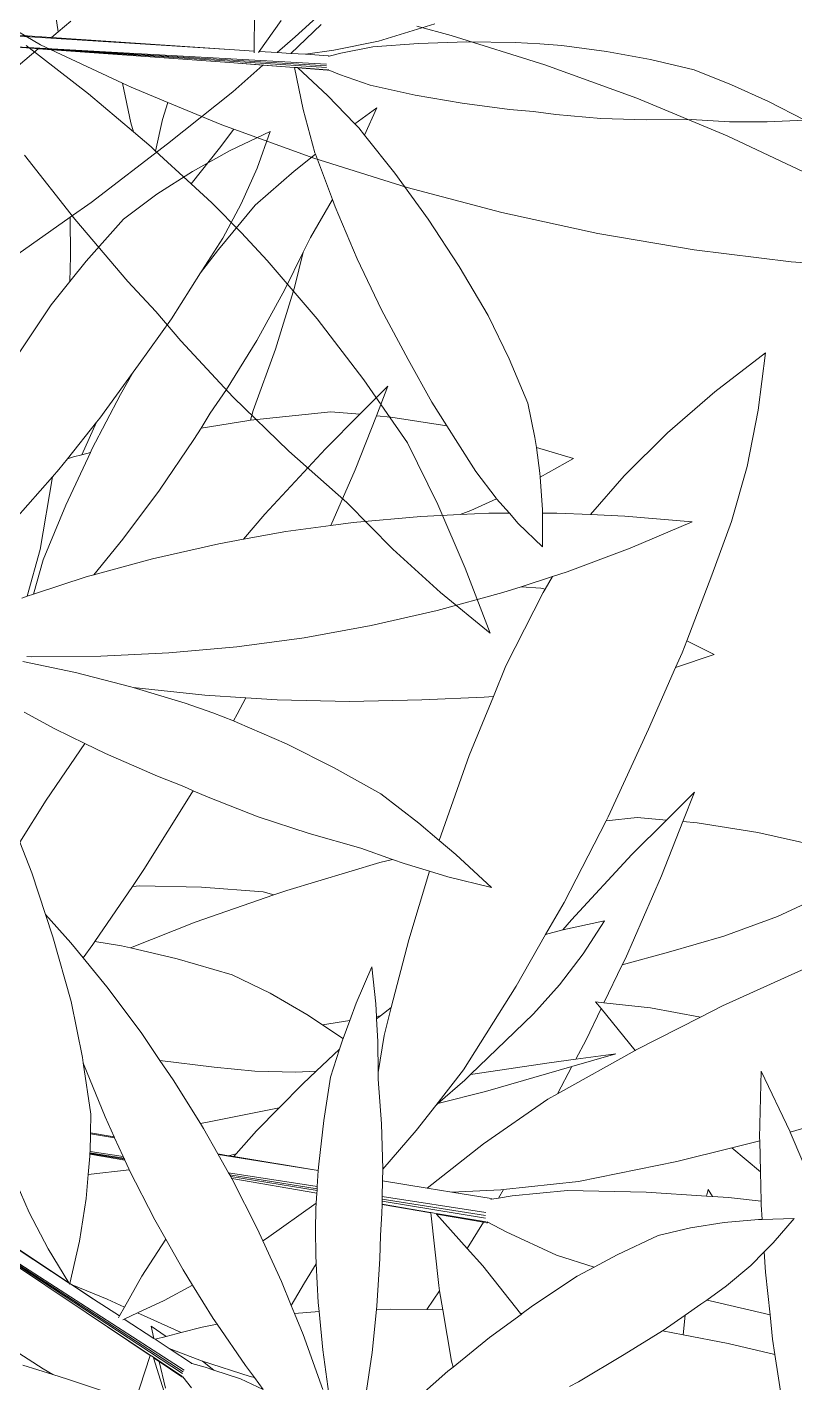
# Model space of a CAD drawing. Header units: millimetres. Extents: x 18 to 174501, y 22 to 24571.
# Drawn here: x 22317.3 to 22472.4, y 15191.6 to 15465.7 of the extents above; entities that cross this region are included whole.
import ezdxf

# ---------------------------------------------------------------- set-up
doc = ezdxf.new("R2010")
doc.units = ezdxf.units.MM
doc.header["$MEASUREMENT"] = 0
doc.layers.add('Edges', color=7, linetype='Continuous', lineweight=18)

# ---------------------------------------------------------------- blocks, each defined once
blk = doc.blocks.new('BAMBOOPLAN')
at = {"layer": 'Edges'}
for p, q in [((1.2034, 9.3718), (1.0746, 9.3583)), ((1.3194, 9.3659), (1.2034, 9.3718)), ((1.436, 9.3548), (1.3194, 9.3659)), ((0.9466, 9.3391), (0.819, 9.3129)), ((1.0746, 9.3583), (0.9466, 9.3391)), ((1.5527, 9.3384), (1.436, 9.3548)), ((1.5527, 9.3384), (1.452, 9.2982)), ((0.7574, 9.2975), (0.6888, 9.2777)), ((0.819, 9.3129), (0.7574, 9.2975)), ((1.452, 9.2982), (1.3485, 9.2631)), ((0.4519, 9.2531), (0.315, 9.153)), ((0.6888, 9.2777), (0.5566, 9.2336)), ((1.3485, 9.2631), (1.2424, 9.2332)), ((0.1626, 9.2308), (0.083, 9.0857)), ((0.5566, 9.2336), (0.4265, 9.1843)), ((1.2424, 9.2332), (1.1192, 9.1895)), ((0.4265, 9.1843), (0.3045, 9.1314)), ((1.1192, 9.1895), (0.994, 9.1509)), ((0.1429, 9.1441), (0.0874, 9.0366)), ((0.315, 9.153), (0.2014, 9.0857)), ((0.3045, 9.1314), (0.2234, 9.0843)), ((0.994, 9.1509), (0.8677, 9.1193)), ((-0.0514, 9.1155), (-0.0148, 9.0084)), ((0.03, 9.1172), (-0.001, 9.0122)), ((0.7368, 9.0896), (0.6014, 9.0619)), ((0.8039, 9.1062), (0.7368, 9.0896)), ((0.8677, 9.1193), (0.8039, 9.1062)), ((-0.6595, 9.0526), (-0.5682, 8.876)), ((0.083, 9.0857), (0.0492, 9.0261)), ((0.1281, 9.0478), (0.0874, 9.0366)), ((0.2014, 9.0857), (0.1281, 9.0478)), ((0.1926, 9.0656), (0.1281, 9.0478)), ((0.1926, 9.0656), (0.1941, 9.0647)), ((0.1941, 9.0647), (0.193, 9.064)), ((0.2234, 9.0843), (0.1941, 9.0647)), ((0.6014, 9.0619), (0.4653, 9.0398)), ((-0.9698, 8.7108), (0.1946, 9.0406)), ((-0.7086, 8.7835), (0.1962, 9.0357)), ((-0.6251, 8.8063), (0.198, 9.0314)), ((-0.001, 9.0122), (-0.0021, 9.0086)), ((0.0492, 9.0261), (-0.001, 9.0122)), ((0.0874, 9.0366), (0.0492, 9.0261)), ((0.2014, 9.0259), (0.1188, 9.0039)), ((0.2027, 9.025), (0.12, 9.0034)), ((0.2027, 9.025), (0.2038, 9.0256)), ((0.2044, 9.0269), (0.203, 9.027)), ((0.2038, 9.0256), (0.2044, 9.0269)), ((0.2394, 9.0247), (0.2044, 9.0269)), ((0.3332, 9.0245), (0.2394, 9.0247)), ((0.4653, 9.0398), (0.3332, 9.0245)), ((-0.0836, 8.9895), (-0.9474, 8.7514)), ((-0.0836, 8.9895), (-0.581, 8.8546)), ((-0.0148, 9.0084), (-0.0836, 8.9895)), ((0.1097, 9.0015), (-0.0715, 8.9534)), ((0.0219, 8.9778), (-0.0715, 8.9534)), ((0.0219, 8.9778), (-0.0353, 8.8766)), ((-0.0148, 9.0084), (-0.0131, 9.0034)), ((0.1101, 9.0008), (0.0219, 8.9778)), ((0.1188, 9.0039), (0.1097, 9.0015)), ((0.1101, 9.0008), (0.1097, 9.0015)), ((0.1733, 8.8951), (0.1101, 9.0008)), ((0.12, 9.0034), (0.1188, 9.0039)), ((0.2272, 8.9561), (0.12, 9.0034)), ((-0.0715, 8.9534), (-0.6068, 8.8112)), ((0.3285, 8.9043), (0.2272, 8.9561)), ((0.3732, 8.9687), (0.3285, 8.9043)), ((0.3732, 8.9687), (0.3657, 8.8824)), ((-0.544, 8.9167), (-0.5682, 8.876)), ((0.2463, 8.7874), (0.1733, 8.8951)), ((0.343, 8.8969), (0.3285, 8.9043)), ((0.3657, 8.8824), (0.343, 8.8969)), ((-0.581, 8.8546), (-0.6353, 8.8398)), ((-0.5682, 8.876), (-0.581, 8.8546)), ((-0.0353, 8.8766), (-0.1643, 8.6737)), ((0.4837, 8.8069), (0.3657, 8.8824)), ((-0.6353, 8.8398), (-0.9459, 8.7556)), ((-0.7152, 8.8188), (-0.6353, 8.8398)), ((-0.7086, 8.7835), (-0.6251, 8.8063)), ((-0.6068, 8.8112), (-0.6874, 8.6758)), ((-0.6068, 8.8112), (-0.6251, 8.8063)), ((0.1038, 8.804), (0.0132, 8.7145)), ((0.1038, 8.804), (0.103, 8.6912)), ((0.249, 8.7842), (0.2069, 8.7176)), ((0.249, 8.7842), (0.2463, 8.7874)), ((0.3385, 8.6763), (0.249, 8.7842)), ((0.6179, 8.7129), (0.4837, 8.8069)), ((0.0132, 8.7145), (-0.0699, 8.6216)), ((0.2069, 8.7176), (0.1331, 8.5882)), ((0.7477, 8.6128), (0.6179, 8.7129)), ((-0.1643, 8.6737), (-0.3174, 8.4407)), ((0.103, 8.6912), (0.0935, 8.5792)), ((0.3385, 8.6763), (0.3144, 8.5527)), ((0.3529, 8.6589), (0.3385, 8.6763)), ((0.462, 8.538), (0.3529, 8.6589)), ((1.6644, 8.6657), (1.5629, 8.512)), ((1.6644, 8.6657), (1.6992, 8.5026)), ((-0.0699, 8.6216), (-0.1455, 8.5255)), ((0.1331, 8.5882), (0.0742, 8.433)), ((0.0935, 8.5792), (0.0755, 8.4682)), ((0.873, 8.5069), (0.7477, 8.6128)), ((0.3144, 8.5527), (0.3084, 8.5058)), ((-0.1455, 8.5255), (-0.2132, 8.4266)), ((0.3084, 8.5058), (0.2932, 8.3864)), ((0.3084, 8.5058), (0.3176, 8.4008)), ((0.5765, 8.422), (0.462, 8.538)), ((0.9709, 8.4085), (0.873, 8.5069)), ((1.5629, 8.512), (1.473, 8.3555)), ((1.6992, 8.5026), (1.7214, 8.3383)), ((0.0755, 8.4682), (0.049, 8.3586)), ((-0.3174, 8.4407), (-0.3604, 8.3814)), ((-0.2132, 8.4266), (-0.2758, 8.2767)), ((0.0742, 8.433), (0.0474, 8.3518)), ((0.6962, 8.3112), (0.5765, 8.422)), ((0.2932, 8.3864), (0.265, 8.2209)), ((0.3176, 8.4008), (0.3242, 8.214)), ((1.0637, 8.3049), (0.9709, 8.4085)), ((-0.3604, 8.3814), (-0.4808, 8.215)), ((-0.3604, 8.3814), (-0.3228, 8.2755)), ((0.0474, 8.3518), (0.011, 8.1994)), ((0.049, 8.3586), (0.0474, 8.3518)), ((1.473, 8.3555), (1.3952, 8.1964)), ((0.8009, 8.2173), (0.6962, 8.3112)), ((1.1156, 8.2173), (1.0637, 8.3049)), ((1.7214, 8.3383), (1.7309, 8.1733)), ((-0.3228, 8.2755), (-0.3014, 8.2051)), ((-0.2758, 8.2767), (-0.3014, 8.2051)), ((-0.3014, 8.2051), (-0.3303, 8.1241)), ((0.011, 8.1994), (-0.0353, 8.0422)), ((0.265, 8.2209), (0.2282, 8.0581)), ((0.3242, 8.214), (0.3209, 8.0255)), ((0.666, 8.2188), (0.616, 8.116)), ((0.666, 8.2188), (0.6622, 8.1275)), ((0.8642, 8.166), (0.8009, 8.2173)), ((1.1287, 8.1914), (1.1156, 8.2173)), ((1.2406, 8.1966), (1.1287, 8.1914)), ((1.1622, 8.1248), (1.1287, 8.1914)), ((1.2406, 8.1966), (1.1668, 8.1142)), ((1.3952, 8.1964), (1.3392, 8.0592)), ((0.8642, 8.166), (0.7027, 8.1375)), ((0.9102, 8.1289), (0.8642, 8.166)), ((1.7309, 8.1733), (1.7278, 8.0078)), ((-0.3303, 8.1241), (-0.3778, 7.9393)), ((0.616, 8.116), (0.5338, 8.0957)), ((0.616, 8.116), (0.5543, 7.9894)), ((0.6622, 8.1275), (0.6551, 7.9595)), ((0.7027, 8.1375), (0.6622, 8.1275)), ((0.9862, 8.069), (0.9102, 8.1289)), ((1.1668, 8.1142), (1.1622, 8.1248)), ((1.2035, 8.0276), (1.1668, 8.1142)), ((1.6242, 8.135), (1.4345, 8.0876)), ((1.6242, 8.135), (1.4801, 8.0048)), ((0.5338, 8.0957), (0.3223, 7.9966)), ((1.0665, 8.0151), (0.9862, 8.069)), ((1.4345, 8.0876), (1.3392, 8.0592)), ((-0.0353, 8.0422), (-0.0428, 8.0175)), ((0.2282, 8.0581), (0.2063, 7.9776)), ((1.2466, 8.0317), (1.2069, 8.0179)), ((1.3392, 8.0592), (1.2466, 8.0317)), ((-0.0428, 8.0175), (-0.0907, 7.8605)), ((-0.0428, 8.0175), (-0.0565, 7.9448)), ((0.3185, 7.9948), (0.1951, 7.9288)), ((0.3223, 7.9966), (0.3185, 7.9948)), ((0.3209, 8.0255), (0.3223, 7.9966)), ((1.0684, 8.014), (1.0096, 7.9576)), ((1.0684, 8.014), (1.0665, 8.0151)), ((1.1169, 7.9866), (1.0684, 8.014)), ((1.2069, 8.0179), (1.2035, 8.0276)), ((1.2393, 7.926), (1.2069, 8.0179)), ((1.4801, 8.0048), (1.3298, 7.8808)), ((1.7278, 8.0078), (1.7214, 7.8051)), ((0.2063, 7.9776), (0.1951, 7.9288)), ((0.5543, 7.9894), (0.4507, 7.7541)), ((0.6551, 7.9595), (0.6412, 7.7848)), ((1.0612, 7.9673), (0.9842, 7.9368)), ((1.0096, 7.9576), (0.9842, 7.9368)), ((1.1169, 7.9866), (1.0612, 7.9673)), ((1.1509, 7.9674), (1.1169, 7.9866)), ((1.2393, 7.926), (1.1509, 7.9674)), ((-0.0565, 7.9448), (-0.0825, 7.7681)), ((0.1951, 7.9288), (0.1865, 7.8912)), ((0.9842, 7.9368), (0.8786, 7.8948)), ((0.1865, 7.8912), (0.1399, 7.7202)), ((0.8786, 7.8948), (0.6993, 7.8142)), ((1.3298, 7.8808), (1.2942, 7.854)), ((-0.0956, 7.8465), (-0.1408, 7.7192)), ((-0.0956, 7.8465), (-0.1052, 7.7437)), ((-0.0907, 7.8605), (-0.0956, 7.8465)), ((1.2942, 7.854), (1.2185, 7.797)), ((1.2942, 7.854), (1.2861, 7.8127)), ((0.6993, 7.8142), (0.6412, 7.7848)), ((1.2185, 7.797), (1.1737, 7.7634)), ((1.2734, 7.8118), (1.2185, 7.797)), ((1.284, 7.8019), (1.2511, 7.5668)), ((1.2861, 7.8127), (1.2734, 7.8118)), ((1.2861, 7.8127), (1.284, 7.8019)), ((1.7214, 7.8051), (1.7202, 7.7677)), ((1.8086, 7.7938), (1.7214, 7.8051)), ((-0.0836, 7.7574), (-0.1053, 7.7433)), ((-0.0836, 7.7574), (-0.1012, 7.5908)), ((-0.0825, 7.7681), (-0.0836, 7.7574)), ((0.6412, 7.7848), (0.5238, 7.7257)), ((1.1737, 7.7634), (1.0121, 7.6528)), ((1.8086, 7.7938), (1.7163, 7.7215)), ((1.7202, 7.7677), (1.7163, 7.7215)), ((-0.1408, 7.7192), (-0.1542, 7.6815)), ((-0.1258, 7.73), (-0.1408, 7.7192)), ((-0.1053, 7.7433), (-0.1258, 7.73)), ((-0.1052, 7.7437), (-0.1053, 7.7433)), ((0.1399, 7.7202), (0.0866, 7.5517)), ((0.4507, 7.7541), (0.4155, 7.665)), ((0.5238, 7.7257), (0.4155, 7.665)), ((1.7163, 7.7215), (1.7002, 7.5281)), ((-0.1542, 7.6815), (-0.1647, 7.6558)), ((-0.1647, 7.6558), (-0.2257, 7.5056)), ((-0.1647, 7.6558), (-0.1298, 7.4451)), ((0.4155, 7.665), (0.3525, 7.6296)), ((1.0121, 7.6528), (0.8454, 7.5493)), ((0.3525, 7.6296), (0.1859, 7.5262)), ((-0.1012, 7.5908), (-0.1112, 7.4205)), ((1.2511, 7.5668), (1.246, 7.4712)), ((0.0866, 7.5517), (0.0407, 7.4268)), ((0.1859, 7.5262), (0.0407, 7.4268)), ((0.8454, 7.5493), (0.6742, 7.4532)), ((1.7002, 7.5281), (1.673, 7.2507)), ((-0.1298, 7.4451), (-0.1205, 7.3057)), ((0.6742, 7.4532), (0.4987, 7.3648)), ((1.2219, 7.4604), (1.0538, 7.3949)), ((1.246, 7.4712), (1.2219, 7.4604)), ((1.246, 7.4712), (1.2361, 7.2869)), ((-0.1112, 7.4205), (-0.1051, 7.3173)), ((0.0243, 7.4156), (-0.1051, 7.3173)), ((0.0407, 7.4268), (0.0243, 7.4156)), ((0.4987, 7.3648), (0.3194, 7.2842)), ((1.0538, 7.3949), (0.8579, 7.3219)), ((1.8847, 7.3993), (1.8346, 7.2965)), ((1.8847, 7.3993), (1.8808, 7.308)), ((2.2752, 7.3685), (2.0958, 7.3488)), ((2.0958, 7.3488), (1.9214, 7.318)), ((-0.1205, 7.3057), (-0.1341, 7.2953)), ((-0.1051, 7.3173), (-0.1205, 7.3057)), ((0.8579, 7.3219), (0.659, 7.2578)), ((1.2361, 7.2869), (1.234, 7.0268)), ((1.8346, 7.2965), (1.7525, 7.2762)), ((1.8346, 7.2965), (1.773, 7.1699)), ((1.8808, 7.308), (1.8738, 7.14)), ((1.9214, 7.318), (1.8808, 7.308)), ((0.3194, 7.2842), (0.1368, 7.2116)), ((0.659, 7.2578), (0.572, 7.2341)), ((1.7525, 7.2762), (1.6711, 7.238)), ((1.673, 7.2507), (1.6711, 7.238)), ((2.348, 7.2529), (2.2283, 7.1381)), ((0.1368, 7.2116), (-0.0508, 7.1444)), ((0.572, 7.2341), (0.4576, 7.2029)), ((0.572, 7.2341), (0.5638, 7.1814)), ((1.6711, 7.238), (1.6332, 6.9749)), ((0.4576, 7.2029), (0.2543, 7.1565)), ((0.5638, 7.1814), (0.5596, 7.1596)), ((1.773, 7.1699), (1.6694, 6.9346)), ((0.0832, 7.1435), (-0.0709, 7.1239)), ((-0.0508, 7.1444), (-0.0648, 7.1408)), ((0.2471, 7.1562), (0.0832, 7.1435)), ((0.2543, 7.1565), (0.2471, 7.1562)), ((0.4116, 7.1623), (0.2543, 7.1565)), ((0.496, 7.1621), (0.4116, 7.1623)), ((0.5596, 7.1596), (0.496, 7.1621)), ((0.5714, 7.1592), (0.5596, 7.1596)), ((0.7256, 7.1468), (0.5714, 7.1592)), ((0.8784, 7.1264), (0.7256, 7.1468)), ((1.8738, 7.14), (1.8531, 6.8803)), ((2.2283, 7.1381), (2.1006, 7.0332)), ((1.0301, 7.0994), (0.8784, 7.1264)), ((1.1619, 7.0548), (1.0301, 7.0994)), ((1.234, 7.0268), (1.1619, 7.0548)), ((1.2924, 7.0041), (1.234, 7.0268)), ((2.1006, 7.0332), (1.9651, 6.9382)), ((2.3688, 7.0364), (2.1632, 6.8421)), ((0.0799, 6.9696), (-0.0199, 6.9863)), ((1.4214, 6.9476), (1.2924, 7.0041)), ((1.6332, 6.9749), (1.6131, 6.87)), ((0.1752, 6.958), (0.0799, 6.9696)), ((0.1752, 6.958), (0.1235, 6.767)), ((0.2416, 6.95), (0.1752, 6.958)), ((0.4043, 6.9368), (0.2416, 6.95)), ((0.4859, 6.9335), (0.4043, 6.9368)), ((0.5155, 6.9311), (0.4859, 6.9335)), ((1.2366, 6.9337), (1.1599, 6.9307)), ((1.2914, 6.9358), (1.2366, 6.9337)), ((1.2366, 6.9337), (1.2444, 6.7269)), ((1.4214, 6.9476), (1.2914, 6.9358)), ((1.7608, 6.9627), (1.6553, 6.8989)), ((1.6694, 6.9346), (1.6553, 6.8989)), ((1.7608, 6.9627), (1.7337, 6.8532)), ((1.9651, 6.9382), (1.8507, 6.8601)), ((0.5142, 6.9241), (0.4551, 6.6689)), ((0.5155, 6.9311), (0.5142, 6.9241)), ((0.563, 6.9273), (0.5155, 6.9311)), ((0.7175, 6.9213), (0.563, 6.9273)), ((0.8726, 6.9236), (0.7175, 6.9213)), ((1.0929, 6.9105), (0.8652, 6.7472)), ((1.0271, 6.9322), (0.8726, 6.9236)), ((1.1246, 6.9311), (1.0271, 6.9322)), ((1.1246, 6.9311), (1.0929, 6.9105)), ((1.1599, 6.9307), (1.1246, 6.9311)), ((1.6518, 6.8968), (1.6131, 6.87)), ((1.6553, 6.8989), (1.6518, 6.8968)), ((1.6131, 6.87), (1.581, 6.7015)), ((1.8507, 6.8601), (1.8365, 6.739)), ((1.8531, 6.8803), (1.8507, 6.8601)), ((1.7337, 6.8532), (1.6983, 6.7464)), ((2.1632, 6.8421), (2.1134, 6.7906)), ((2.1134, 6.7906), (1.9669, 6.6389)), ((1.9684, 6.7691), (2.1134, 6.7906)), ((0.1235, 6.767), (0.0912, 6.6275)), ((0.8652, 6.7472), (0.8339, 6.7225)), ((1.6983, 6.7464), (1.6549, 6.6427)), ((1.8128, 6.7336), (1.8365, 6.739)), ((1.8365, 6.739), (1.9684, 6.7691)), ((0.8018, 6.7205), (0.6293, 6.6751)), ((0.8339, 6.7225), (0.6453, 6.5738)), ((0.8339, 6.7225), (0.8018, 6.7205)), ((1.2444, 6.7269), (1.2603, 6.5258)), ((1.581, 6.7015), (1.5159, 6.4235)), ((1.8128, 6.7336), (1.8343, 6.7202)), ((1.8343, 6.7202), (1.8226, 6.6207)), ((1.8343, 6.7202), (1.9662, 6.6382)), ((2.3297, 6.7003), (2.4659, 6.5618)), ((2.3297, 6.7003), (2.3888, 6.5165)), ((0.4551, 6.6689), (0.4398, 6.6124)), ((0.6293, 6.6751), (0.4598, 6.6208)), ((2.6517, 6.693), (2.4669, 6.5607)), ((0.1524, 6.5542), (0.0912, 6.6275)), ((0.4598, 6.6208), (0.4398, 6.6124)), ((1.6549, 6.6427), (1.6036, 6.5423)), ((1.9662, 6.6382), (1.7956, 6.4463)), ((1.8226, 6.6207), (1.813, 6.5584)), ((1.9669, 6.6389), (1.9662, 6.6382)), ((0.4398, 6.6124), (0.3894, 6.4263)), ((1.1689, 6.6178), (1.1611, 6.5042)), ((1.1689, 6.6178), (1.2148, 6.5205)), ((1.9166, 6.6106), (1.8093, 6.5348)), ((1.9166, 6.6106), (1.813, 6.5584)), ((0.229, 6.4538), (0.1524, 6.5542)), ((0.6453, 6.5738), (0.4925, 6.4426)), ((1.6036, 6.5423), (1.5401, 6.4173)), ((1.813, 6.5584), (1.7433, 6.5234)), ((2.4659, 6.5618), (2.4669, 6.5607)), ((2.4669, 6.5607), (2.5964, 6.4172)), ((1.1611, 6.5042), (1.1598, 6.4508)), ((1.2148, 6.5205), (1.2285, 6.4872)), ((1.2603, 6.5258), (1.2387, 6.4926)), ((1.2603, 6.5258), (1.267, 6.4423)), ((1.7433, 6.5234), (1.569, 6.4328)), ((1.5967, 6.3849), (1.8093, 6.5348)), ((1.8093, 6.5348), (1.7956, 6.4463)), ((2.3917, 6.5088), (2.3218, 6.4634)), ((2.3888, 6.5165), (2.3917, 6.5088)), ((2.3917, 6.5088), (2.4229, 6.4243)), ((0.7955, 6.4647), (0.6305, 6.4566)), ((0.9161, 6.4501), (0.7955, 6.4647)), ((1.2387, 6.4926), (1.2285, 6.4872)), ((1.2285, 6.4872), (1.2311, 6.4809)), ((1.2387, 6.4926), (1.2311, 6.4809)), ((1.2311, 6.4809), (1.256, 6.4203)), ((2.3218, 6.4634), (2.1848, 6.3744)), ((2.3218, 6.4634), (2.4229, 6.4243)), ((0.229, 6.4538), (0.325, 6.4001)), ((0.2702, 6.3998), (0.229, 6.4538)), ((0.3894, 6.4263), (0.3868, 6.4164)), ((0.4661, 6.4399), (0.3894, 6.4263)), ((0.4925, 6.4426), (0.4661, 6.4399)), ((0.6305, 6.4566), (0.4925, 6.4426)), ((1.0369, 6.427), (0.9161, 6.4501)), ((1.0891, 6.4134), (1.0369, 6.427)), ((1.1598, 6.4508), (1.0891, 6.4134)), ((1.1598, 6.4508), (1.1585, 6.3953)), ((1.267, 6.4423), (1.2859, 6.3357)), ((1.5159, 6.4235), (1.4742, 6.3002)), ((1.569, 6.4328), (1.5401, 6.4173)), ((1.7956, 6.4463), (1.7743, 6.4223)), ((2.4229, 6.4243), (2.4521, 6.3452)), ((0.3809, 6.2404), (0.2702, 6.3998)), ((0.325, 6.4001), (0.3726, 6.3707)), ((0.3868, 6.4164), (0.3726, 6.3707)), ((1.1577, 6.3956), (1.0891, 6.4134)), ((1.1585, 6.3953), (1.1577, 6.3956)), ((1.1585, 6.3953), (1.1584, 6.3909)), ((1.1584, 6.3909), (1.1589, 6.3629)), ((1.256, 6.4203), (1.2859, 6.3357)), ((1.5295, 6.3964), (1.4782, 6.3071)), ((1.5967, 6.3849), (1.4782, 6.3071)), ((1.5401, 6.4173), (1.5295, 6.3964)), ((1.7743, 6.4223), (1.6411, 6.24)), ((0.3726, 6.3707), (0.4648, 6.3138)), ((1.1589, 6.3629), (1.1157, 6.2813)), ((1.1589, 6.3629), (1.1607, 6.2782)), ((2.1848, 6.3744), (1.9354, 6.2268)), ((2.4521, 6.3452), (2.3597, 6.3241)), ((2.4521, 6.3452), (2.456, 6.3347)), ((0.4648, 6.3138), (0.6011, 6.2213)), ((1.2859, 6.3357), (1.2923, 6.3175)), ((1.2923, 6.3175), (1.3432, 6.1984)), ((1.4782, 6.3071), (1.4742, 6.3002)), ((2.299, 6.3075), (2.1303, 6.2616)), ((2.2967, 6.327), (2.299, 6.3075)), ((2.2967, 6.327), (2.3149, 6.3119)), ((2.3149, 6.3119), (2.299, 6.3075)), ((2.3597, 6.3241), (2.3149, 6.3119)), ((2.456, 6.3347), (2.4721, 6.2963)), ((2.5589, 6.3287), (2.4721, 6.2963)), ((2.5589, 6.3287), (2.5249, 6.2425)), ((1.1157, 6.2813), (1.0605, 6.2591)), ((1.1157, 6.2813), (1.0907, 6.2341)), ((1.1607, 6.2782), (1.1827, 6.1533)), ((1.4742, 6.3002), (1.4446, 6.2128)), ((2.4629, 6.2929), (2.3716, 6.2517)), ((2.4721, 6.2963), (2.4629, 6.2929)), ((0.4647, 6.098), (0.3809, 6.2404)), ((1.0605, 6.2591), (0.9479, 6.223)), ((1.0907, 6.2341), (1.0488, 6.1456)), ((1.6411, 6.24), (1.529, 6.0662)), ((2.1303, 6.2616), (1.914, 6.1917)), ((2.3716, 6.2517), (2.2852, 6.2055)), ((2.5249, 6.2425), (2.5086, 6.2092)), ((0.6011, 6.2213), (0.679, 6.1633)), ((0.8334, 6.1953), (0.679, 6.1633)), ((0.9479, 6.223), (0.8334, 6.1953)), ((1.3432, 6.1984), (1.3892, 6.0772)), ((1.4446, 6.2128), (1.3895, 6.0764)), ((1.9354, 6.2268), (1.7386, 6.1345)), ((1.914, 6.1917), (1.7683, 6.1249)), ((2.2852, 6.2055), (2.2039, 6.1541)), ((2.5086, 6.2092), (2.4845, 6.16)), ((2.5086, 6.2092), (2.5312, 6.1553)), ((0.679, 6.1633), (0.7335, 6.1228)), ((1.1827, 6.1533), (1.2102, 6.0291)), ((2.2039, 6.1541), (2.11, 6.0629)), ((2.4845, 6.16), (2.4379, 6.0814)), ((2.5312, 6.1553), (2.5839, 6.0431)), ((0.7335, 6.1228), (0.8487, 6.0293)), ((1.045, 6.1434), (0.8714, 6.0419)), ((1.0488, 6.1456), (1.0092, 6.0617)), ((1.0488, 6.1456), (1.045, 6.1434)), ((1.731, 6.1309), (1.6001, 6.0785)), ((1.7386, 6.1345), (1.731, 6.1309)), ((1.7386, 6.1345), (1.7331, 6.1061)), ((1.7683, 6.1249), (1.7331, 6.1061)), ((0.4717, 6.0844), (0.4647, 6.098)), ((0.4717, 6.0844), (0.4736, 6.082)), ((0.541, 5.9514), (0.4717, 6.0844)), ((0.4736, 6.082), (0.5824, 5.9576)), ((1.3892, 6.0772), (1.3895, 6.0764)), ((1.3895, 6.0764), (1.4, 6.0437)), ((1.6001, 6.0785), (1.529, 6.0662)), ((1.7128, 6.0981), (1.6001, 6.0785)), ((1.7128, 6.0981), (1.7151, 6.0964)), ((1.7151, 6.0964), (1.7132, 6.0954)), ((1.7331, 6.1061), (1.7151, 6.0964)), ((2.4379, 6.0814), (2.3971, 6.0239)), ((0.8714, 6.0419), (0.8487, 6.0293)), ((1.0092, 6.0617), (0.975, 5.98)), ((1.529, 6.0662), (1.4, 6.0437)), ((1.4, 6.0437), (1.4137, 6.0012)), ((1.4137, 6.0012), (1.712, 6.0553)), ((1.416, 5.9939), (1.714, 6.0467)), ((1.418, 5.9878), (1.7164, 6.0391)), ((2.11, 6.0629), (2.0588, 6.0072)), ((2.5839, 6.0431), (2.4078, 6.0246)), ((2.5839, 6.0431), (2.6141, 5.9788)), ((0.8487, 6.0293), (0.8619, 6.0185)), ((0.8619, 6.0185), (0.9254, 5.9623)), ((1.215, 6.0115), (0.9266, 5.9613)), ((1.215, 6.0116), (0.9708, 5.9701)), ((1.2102, 6.0291), (1.215, 6.0116)), ((1.215, 6.0116), (1.215, 6.0115)), ((1.215, 6.0115), (1.2272, 5.9674)), ((1.4137, 6.0012), (1.416, 5.9939)), ((1.416, 5.9939), (1.418, 5.9878)), ((1.5612, 6.0028), (1.4206, 5.9797)), ((1.5618, 6.0016), (1.4208, 5.979)), ((1.577, 6.0054), (1.5612, 6.0028)), ((1.5618, 6.0016), (1.5612, 6.0028)), ((1.6518, 5.8113), (1.5618, 6.0016)), ((1.7212, 6.0291), (1.577, 6.0054)), ((1.579, 6.0043), (1.577, 6.0054)), ((1.7147, 6.0261), (1.579, 6.0043)), ((1.6946, 5.9393), (1.579, 6.0043)), ((1.7147, 6.0261), (1.6946, 5.9393)), ((1.7234, 6.0275), (1.7147, 6.0261)), ((1.7234, 6.0275), (1.7252, 6.0282)), ((1.7266, 6.0304), (1.7241, 6.0308)), ((1.7252, 6.0282), (1.7266, 6.0304)), ((1.7856, 6.0209), (1.7266, 6.0304)), ((1.9452, 6.0051), (1.7856, 6.0209)), ((2.0588, 6.0072), (1.9452, 6.0051)), ((2.0588, 6.0072), (2.0214, 5.9667)), ((2.3851, 6.0069), (2.3523, 5.9619)), ((2.3971, 6.0239), (2.3851, 6.0069)), ((2.4078, 6.0246), (2.3971, 6.0239)), ((0.5824, 5.9576), (0.6262, 5.9115)), ((0.9556, 5.9675), (0.9254, 5.9623)), ((0.9254, 5.9623), (0.9266, 5.9613)), ((0.9266, 5.9613), (0.9719, 5.9211)), ((0.975, 5.98), (0.9556, 5.9675)), ((0.9708, 5.9701), (0.9556, 5.9675)), ((0.975, 5.98), (0.9708, 5.9701)), ((0.9719, 5.9211), (1.2272, 5.9674)), ((0.9774, 5.9162), (1.2291, 5.9608)), ((0.9815, 5.9127), (1.2305, 5.9555)), ((1.2272, 5.9674), (1.2291, 5.9608)), ((1.2291, 5.9608), (1.2305, 5.9555)), ((1.2305, 5.9555), (1.2324, 5.9487)), ((1.418, 5.9878), (1.4206, 5.9797)), ((1.4206, 5.9797), (1.4208, 5.979)), ((1.4208, 5.979), (1.4286, 5.955)), ((1.4286, 5.955), (1.4457, 5.8931)), ((2.0214, 5.9667), (1.9275, 5.8439)), ((2.3523, 5.9619), (2.307, 5.8998)), ((2.3523, 5.9619), (2.3659, 5.9069)), ((2.6141, 5.9788), (2.6347, 5.9394)), ((0.5575, 5.8999), (0.541, 5.9514)), ((0.9719, 5.9211), (0.9774, 5.9162)), ((0.9774, 5.9162), (0.9815, 5.9127)), ((1.2324, 5.9487), (0.9864, 5.9082)), ((1.2402, 5.9204), (1.1375, 5.777)), ((1.2324, 5.9487), (1.2402, 5.9204)), ((1.2402, 5.9204), (1.2444, 5.9055)), ((1.7536, 5.9062), (1.6946, 5.9393)), ((2.4965, 5.9257), (2.3659, 5.9069)), ((2.6347, 5.9394), (2.4965, 5.9257)), ((2.6347, 5.9394), (2.7046, 5.8056)), ((0.6262, 5.9115), (0.5575, 5.8999)), ((0.5584, 5.8972), (0.5575, 5.8999)), ((0.6282, 5.9093), (0.5584, 5.8972)), ((0.5739, 5.8489), (0.5584, 5.8972)), ((0.6262, 5.9115), (0.6282, 5.9093)), ((0.6282, 5.9093), (0.6693, 5.8662)), ((0.9815, 5.9127), (0.9858, 5.9088)), ((0.9858, 5.9088), (0.9864, 5.9082)), ((0.9864, 5.9082), (1.1049, 5.7939)), ((1.2444, 5.9055), (1.2636, 5.8458)), ((1.4457, 5.8931), (1.4664, 5.8281)), ((1.9015, 5.8116), (1.7536, 5.9062)), ((2.3058, 5.8983), (2.2232, 5.7971)), ((2.3659, 5.9069), (2.3058, 5.8983)), ((2.307, 5.8998), (2.3058, 5.8983)), ((0.5739, 5.8489), (0.6693, 5.8662)), ((0.5751, 5.845), (0.5739, 5.8489)), ((0.5751, 5.845), (0.673, 5.8623)), ((0.5758, 5.8429), (0.5751, 5.845)), ((0.5758, 5.8429), (0.6752, 5.86)), ((0.5764, 5.8408), (0.5758, 5.8429)), ((0.6776, 5.8574), (0.5764, 5.8408)), ((0.578, 5.8358), (0.5764, 5.8408)), ((0.6693, 5.8662), (0.673, 5.8623)), ((0.673, 5.8623), (0.6752, 5.86)), ((0.6752, 5.86), (0.6776, 5.8574)), ((0.6776, 5.8574), (0.6964, 5.8377)), ((0.6964, 5.8377), (0.6984, 5.8358)), ((1.2636, 5.8458), (1.2875, 5.7794)), ((1.9275, 5.8439), (1.906, 5.8128)), ((0.5909, 5.7838), (0.578, 5.8358)), ((0.6984, 5.8358), (0.5909, 5.7838)), ((0.6984, 5.8358), (0.8156, 5.7228)), ((1.4664, 5.8281), (1.5025, 5.6969)), ((1.6596, 5.797), (1.6426, 5.7341)), ((1.6596, 5.797), (1.6518, 5.8113)), ((1.6861, 5.7485), (1.6596, 5.797)), ((1.904, 5.8099), (1.8396, 5.7167)), ((1.906, 5.8128), (1.9015, 5.8116)), ((1.904, 5.8099), (1.9015, 5.8116)), ((1.906, 5.8128), (1.904, 5.8099)), ((2.2232, 5.7971), (2.1243, 5.6797)), ((0.6076, 5.7164), (0.5909, 5.7838)), ((1.1049, 5.7939), (1.1301, 5.7674)), ((1.1375, 5.777), (1.1301, 5.7674)), ((1.1301, 5.7674), (1.219, 5.6741)), ((1.2875, 5.7794), (1.2975, 5.7546)), ((0.8156, 5.7228), (0.8637, 5.6801)), ((1.2975, 5.7546), (1.2831, 5.6923)), ((1.2975, 5.7546), (1.3393, 5.6515)), ((1.6426, 5.7341), (1.5425, 5.7009)), ((1.6861, 5.7485), (1.6426, 5.7341)), ((1.7583, 5.616), (1.6861, 5.7485)), ((0.641, 5.4696), (-0.2611, 5.697)), ((0.4649, 5.6248), (0.4011, 5.6945)), ((0.6295, 5.5935), (0.6076, 5.7164)), ((0.8637, 5.6801), (0.8333, 5.5567)), ((0.8637, 5.6801), (0.9395, 5.6131)), ((1.2831, 5.6923), (1.2686, 5.6173)), ((1.5025, 5.6969), (1.505, 5.6866)), ((1.5425, 5.7009), (1.505, 5.6866)), ((1.505, 5.6866), (1.5334, 5.565)), ((1.8396, 5.7167), (1.768, 5.6018)), ((2.1243, 5.6797), (2.1042, 5.6581)), ((-0.3299, 5.6743), (1.0371, 5.3405)), ((1.219, 5.6741), (1.2686, 5.6173)), ((1.3393, 5.6515), (1.3503, 5.6271)), ((0.5511, 5.5432), (0.4649, 5.6248)), ((0.9395, 5.6131), (0.9797, 5.5804)), ((1.2686, 5.6173), (1.2851, 5.5984)), ((1.3503, 5.6271), (1.2851, 5.5984)), ((1.3503, 5.6271), (1.3961, 5.5257)), ((1.768, 5.6018), (1.7578, 5.5854)), ((1.768, 5.6018), (1.7583, 5.616)), ((-0.0198, 5.5971), (1.036, 5.3345)), ((0.0797, 5.5718), (1.0355, 5.3291)), ((0.6403, 5.4702), (0.1684, 5.5912)), ((0.6435, 5.4693), (0.6295, 5.5935)), ((0.9797, 5.5804), (0.9165, 5.5117)), ((0.9797, 5.5804), (1.0678, 5.5088)), ((1.2851, 5.5984), (1.3277, 5.5496)), ((1.5334, 5.565), (1.5574, 5.4368)), ((1.7578, 5.5854), (1.6803, 5.4478)), ((0.6403, 5.4702), (0.5511, 5.5432)), ((0.8333, 5.5567), (0.8147, 5.4563)), ((1.3277, 5.5496), (1.4341, 5.4178)), ((1.3961, 5.5257), (1.4541, 5.4112)), ((0.9165, 5.5117), (0.8555, 5.4525)), ((1.0839, 5.4968), (1.0452, 5.4744)), ((1.0678, 5.5088), (1.0839, 5.4968)), ((1.0839, 5.4968), (1.2003, 5.4103)), ((0.7149, 5.4055), (0.4405, 5.4774)), ((0.641, 5.4696), (0.6403, 5.4702)), ((0.6437, 5.4674), (0.641, 5.4696)), ((0.6512, 5.4674), (0.6435, 5.4693)), ((0.6435, 5.469), (0.6435, 5.4693)), ((0.723, 5.449), (0.6435, 5.469)), ((0.6437, 5.4674), (0.6435, 5.469)), ((0.7601, 5.4613), (0.6512, 5.4674)), ((0.723, 5.449), (0.6512, 5.4674)), ((0.8093, 5.4272), (0.723, 5.449)), ((0.8147, 5.4563), (0.7601, 5.4613)), ((0.8147, 5.4563), (0.8093, 5.4272)), ((0.8555, 5.4525), (0.8252, 5.4232)), ((0.9931, 5.44), (0.8555, 5.4525)), ((1.0452, 5.4744), (0.9931, 5.44)), ((0.9304, 5.3482), (0.7149, 5.4055)), ((0.9304, 5.3491), (0.7149, 5.4055)), ((0.8093, 5.4272), (0.8082, 5.4213)), ((0.8252, 5.4232), (0.8222, 5.4202)), ((0.9245, 5.3982), (0.8252, 5.4232)), ((0.9053, 5.429), (0.9245, 5.3982)), ((0.9053, 5.429), (0.9561, 5.4155)), ((0.9561, 5.4155), (0.9283, 5.3972)), ((0.9931, 5.44), (0.9561, 5.4155)), ((1.2003, 5.4103), (1.2354, 5.3863)), ((0.9283, 5.3972), (0.9245, 5.3982)), ((0.9756, 5.3853), (0.9283, 5.3972)), ((1.0707, 5.3818), (0.9756, 5.3853)), ((1.0504, 5.3665), (0.9756, 5.3853)), ((1.0514, 5.3649), (1.0504, 5.3665)), ((1.0914, 5.368), (1.0514, 5.3649)), ((1.0785, 5.382), (1.0707, 5.3818)), ((1.2232, 5.385), (1.0785, 5.382)), ((1.0785, 5.382), (1.1179, 5.3684)), ((1.1179, 5.3684), (1.0914, 5.368)), ((1.1989, 5.3696), (1.1179, 5.3684)), ((1.2713, 5.3617), (1.1989, 5.3696)), ((1.2354, 5.3863), (1.2232, 5.385)), ((1.2354, 5.3863), (1.2713, 5.3617)), ((0.9304, 5.3482), (0.9304, 5.3491)), ((0.9409, 5.3464), (0.9304, 5.3491)), ((0.9325, 5.2055), (0.9304, 5.3482)), ((0.9418, 5.3451), (0.9409, 5.3464)), ((1.0361, 5.3214), (0.9409, 5.3464)), ((1.022, 5.2362), (0.9418, 5.3451)), ((0.9608, 5.3401), (0.9418, 5.3451)), ((0.9608, 5.3401), (1.0026, 5.2732)), ((1.0372, 5.3197), (0.9608, 5.3401)), ((1.0514, 5.3649), (1.0496, 5.3647)), ((1.0372, 5.3197), (1.0388, 5.3196)), ((1.0402, 5.3205), (1.0385, 5.3217)), ((1.0388, 5.3196), (1.0402, 5.3205)), ((1.0733, 5.2986), (1.0402, 5.3205)), ((0.6509, 5.2108), (0.4335, 5.2633)), ((0.6832, 5.2043), (0.6509, 5.2108)), ((0.5914, 5.202), (0.6832, 5.2043)), ((0.6832, 5.2043), (0.7275, 5.2054)), ((0.7275, 5.2054), (0.8855, 5.2069)), ((5.1243, -6.1941), (4.9298, -6.0795)), ((6.3107, -6.1668), (6.2116, -6.1406)), ((6.5807, -6.2515), (6.3107, -6.1668)), ((5.2631, -6.3353), (5.0832, -6.1962)), ((5.3612, -6.3045), (5.1243, -6.1941)), ((6.8465, -6.3483), (6.5807, -6.2515)), ((5.3851, -6.4191), (5.3612, -6.3045)), ((5.387, -6.3165), (5.3612, -6.3045)), ((5.3928, -6.4455), (5.2631, -6.3353)), ((5.4921, -6.3603), (5.387, -6.3165)), ((5.4771, -6.4101), (5.4921, -6.3603)), ((5.6479, -6.4251), (5.4921, -6.3603)), ((7.1073, -6.457), (6.8465, -6.3483)), ((5.3928, -6.4455), (5.3851, -6.4191)), ((5.457, -6.501), (5.4771, -6.4101)), ((5.4443, -6.4893), (5.3928, -6.4455)), ((5.6419, -6.4931), (5.6827, -6.4378)), ((5.6827, -6.4378), (5.6479, -6.4251)), ((5.9136, -6.5219), (5.6827, -6.4378)), ((7.3626, -6.5772), (7.1073, -6.457)), ((5.457, -6.501), (5.4443, -6.4893)), ((5.5593, -6.5955), (5.457, -6.501)), ((5.5593, -6.5955), (5.6419, -6.4931)), ((5.2242, -6.6981), (5.0788, -6.5125)), ((6.1836, -6.6066), (5.9136, -6.5219)), ((5.6193, -6.6509), (5.5593, -6.5955)), ((6.4572, -6.679), (6.1836, -6.6066)), ((5.7055, -6.7372), (5.6193, -6.6509)), ((6.7336, -6.7389), (6.4572, -6.679)), ((5.3773, -6.878), (5.2242, -6.6981)), ((5.7794, -6.8168), (5.7055, -6.7372)), ((7.0122, -6.7861), (6.7336, -6.7389)), ((7.2923, -6.8207), (7.0122, -6.7861)), ((5.9239, -6.9862), (5.7794, -6.8168)), ((7.5732, -6.8423), (7.2923, -6.8207)), ((5.4575, -6.9648), (5.3773, -6.878)), ((5.5297, -7.0495), (5.4575, -6.9648)), ((6.0583, -7.1621), (5.9239, -6.9862)), ((5.6812, -7.2125), (5.5297, -7.0495)), ((6.1847, -7.3437), (6.0583, -7.1621)), ((5.8422, -7.3681), (5.6812, -7.2125)), ((6.2716, -7.5223), (6.1847, -7.3437)), ((6.0093, -7.5165), (5.8422, -7.3681)), ((6.1416, -7.6507), (6.0093, -7.5165)), ((6.3511, -7.706), (6.2716, -7.5223)), ((6.2796, -7.7768), (6.1416, -7.6507)), ((6.4229, -7.8943), (6.3511, -7.706)), ((6.4229, -7.8943), (6.2796, -7.7768))]:
    blk.add_line(p, q, dxfattribs=at)

msp = doc.modelspace()

# ---------------------------------------------------------------- block references
at = {"xscale": 69.97983938875464, "yscale": 69.97983938875464, "zscale": 69.97983938875464}
msp.add_blockref('BAMBOOPLAN', (21961.34, 15895.62), dxfattribs=at)
at = {"xscale": 69.97983938875464, "yscale": 69.97983938875464, "zscale": 69.97983938875464, "rotation": 340.9588725647666}
msp.add_blockref('BAMBOOPLAN', (22158.48, 14864.64), dxfattribs=at)

doc.saveas('drawing.dxf')
